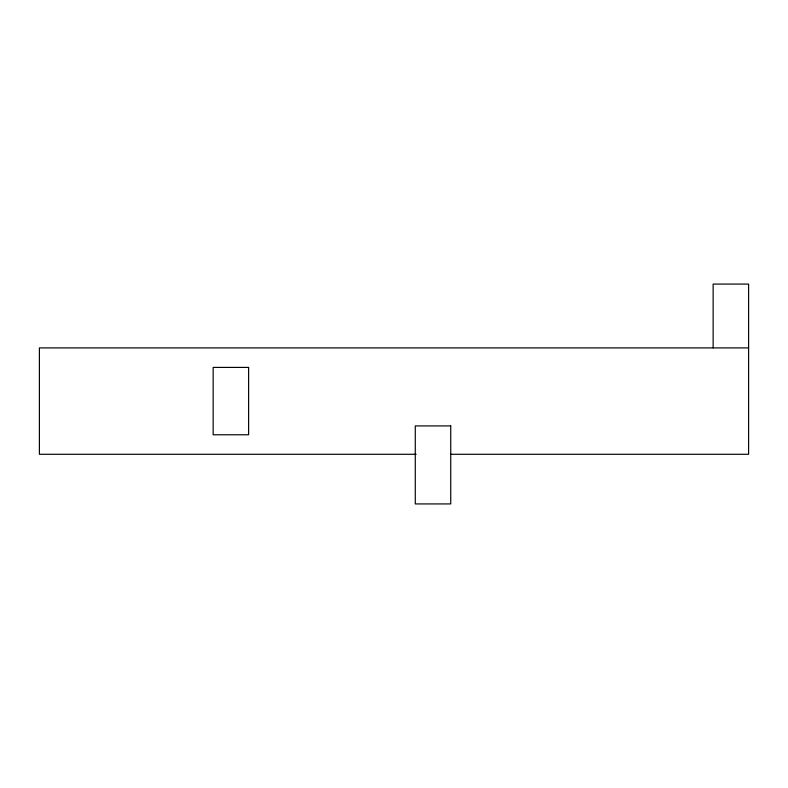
<?xml version="1.0" encoding="UTF-8"?>
<svg xmlns="http://www.w3.org/2000/svg" width="788" height="788" viewBox="0 0 788 788"><rect width="100%" height="100%" fill="white"/><g stroke="black" fill="none" stroke-linecap="round" stroke-linejoin="round"><path stroke-width="1.18" d="M748.6 347.902L39.4 347.902L39.4 454.282L416.163 454.282M450.637 454.282L748.6 454.282L748.6 284.074L713.14 284.074L713.14 347.902M248.614 367.405L213.154 367.405L213.154 434.779L248.614 434.779L248.614 367.405M450.736 425.914L415.276 425.914L415.276 503.926L450.736 503.926L450.736 425.914"/></g></svg>
